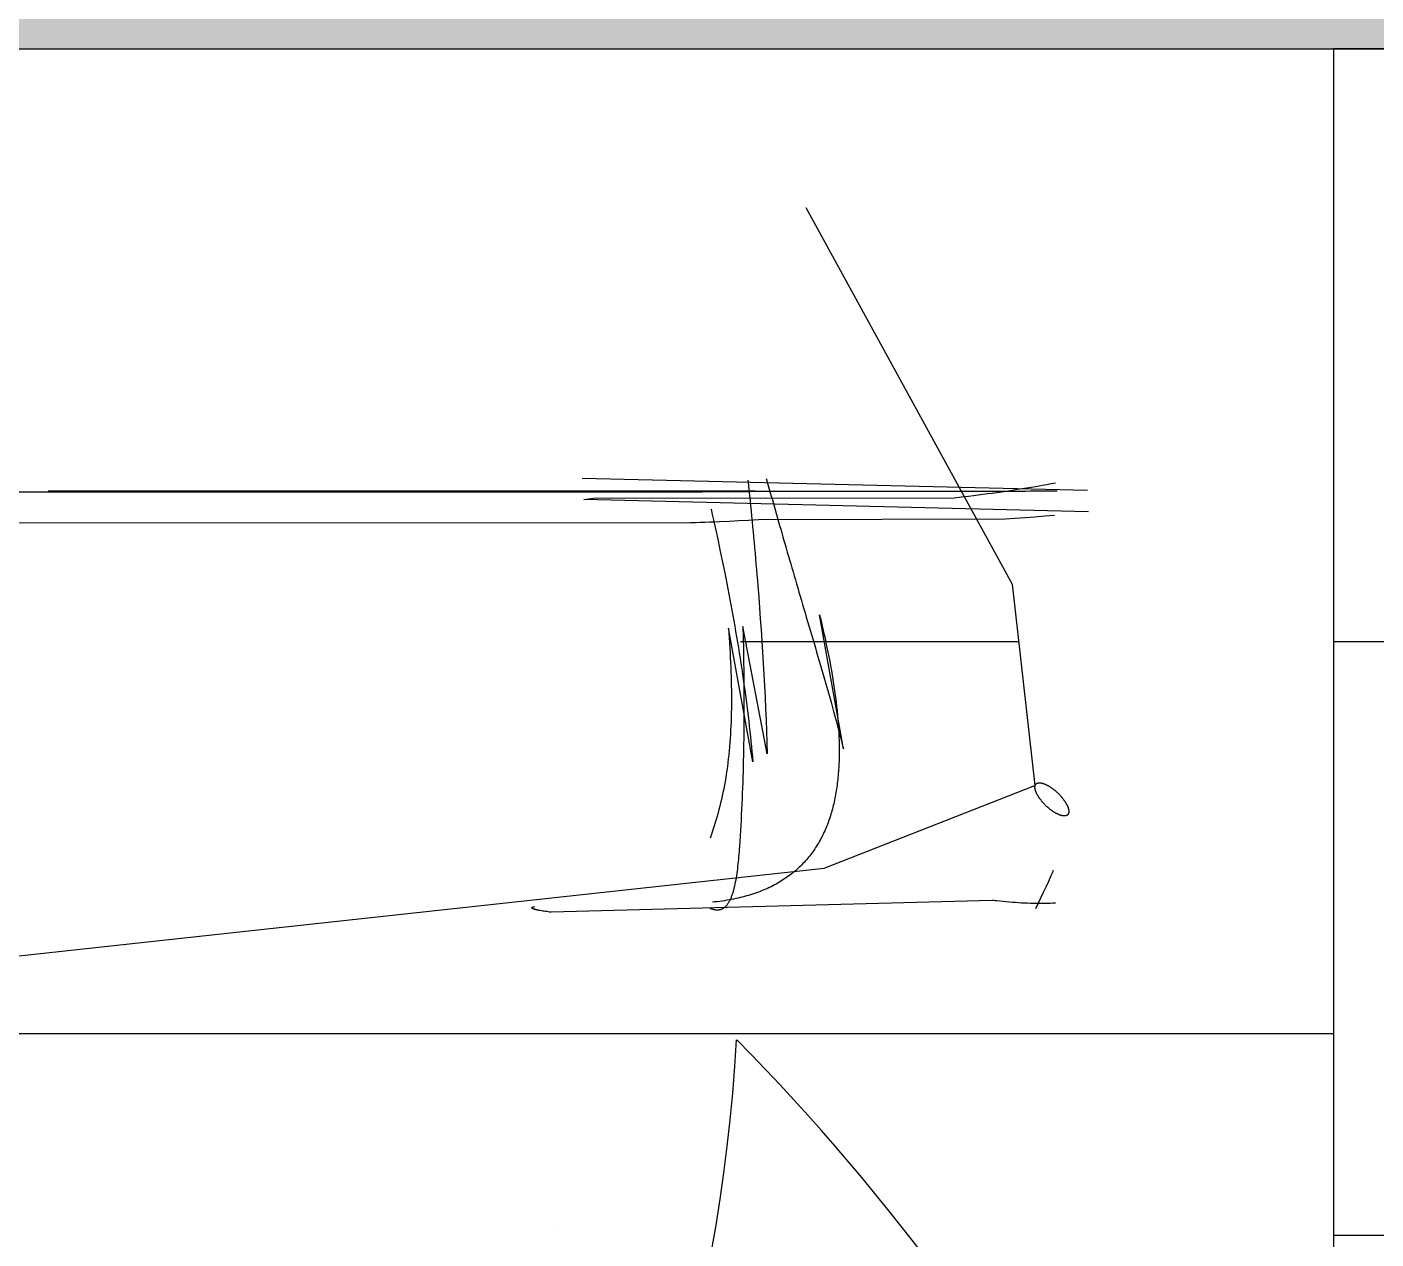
# Model space of a CAD drawing. Extents: x -74236 to 286982, y -14633 to 132816.
# Drawn here: x 119473 to 120042, y 114423 to 114934 of the extents above; entities that cross this region are included whole.
import ezdxf

# ---------------------------------------------------------------- set-up
doc = ezdxf.new("R2010")
doc.units = 0
doc.header["$LTSCALE"] = 10
doc.header["$MEASUREMENT"] = 0
doc.layers.add('1活动家具', color=4, linetype='Continuous')
doc.layers.add('8强弱电布置', color=3, linetype='Continuous')
doc.styles.add('ROMANS', font='romans.shx', dxfattribs={"width": 0.7, "bigfont": 'hzdxf.shx'})
doc.dimstyles.new('TZ1-1', dxfattribs={"dimscale": 60, "dimtxt": 1.5, "dimasz": 1.5, "dimexe": 2, "dimexo": 1, "dimgap": 1, "dimtad": 1, "dimdec": 0, "dimrnd": 0.7, "dimzin": 0, "dimdsep": 46, "dimtxsty": 'ROMANS', "dimblk": 'ARCHTICK', "dimcen": 0, "dimdle": 2, "dimclrd": 250, "dimclre": 9, "dimclrt": 1, "dimadec": 0, "dimazin": 0, "dimtfac": 1, "dimtdec": 0, "dimtix": 1, "dimtmove": 2, "dimatfit": 3, "dimldrblk": 'DOT', "dimfxl": 1, "dimtolj": 1, "dimtzin": 0, "dimarcsym": 0})

# ---------------------------------------------------------------- blocks, each defined once
blk = doc.blocks.new('fdgfsz')
blk.add_hatch(color=8).paths.add_polyline_path([(145772.23, 99117.64), (141642.23, 99117.64), (141642.23, 98609.11), (141882.23, 98643.29), (141882.23, 98877.64), (145772.23, 98877.64)])
at = {"color": 8}
blk.add_line((141882.23, 98877.64), (149342.23, 98877.64), dxfattribs=at)
at = {"layer": '1活动家具', "color": 8}
for p, q in [((142640.96, 98877.64), (144440.96, 98877.64)), ((144440.96, 98877.64), (144440.96, 96777.64)), ((144940.96, 98877.64), (144440.96, 98877.64)), ((144440.96, 98877.64), (144440.96, 98377.64)), ((144218.54, 98810.7), (144305.51, 98651.99)), ((144194.09, 98695.89), (144194.32, 98693.75)), ((144194.32, 98693.75), (144194.55, 98691.59)), ((144194.55, 98691.59), (144194.78, 98689.42)), ((144194.78, 98689.42), (144195.01, 98687.25)), ((144195.01, 98687.25), (144195.23, 98685.06)), ((144195.23, 98685.06), (144195.45, 98682.87)), ((144178.57, 98683.56), (144179.07, 98681.36)), ((144179.07, 98681.36), (144179.57, 98679.15)), ((144179.57, 98679.15), (144180.56, 98674.72)), ((144195.45, 98682.87), (144195.67, 98680.67)), ((144195.67, 98680.67), (144195.89, 98678.45)), ((144195.89, 98678.45), (144196.1, 98676.23)), ((144180.56, 98674.72), (144181.53, 98670.26)), ((144196.1, 98676.23), (144196.31, 98674.01)), ((144196.31, 98674.01), (144196.52, 98671.77)), ((144181.53, 98670.26), (144182.48, 98665.8)), ((144196.52, 98671.77), (144196.73, 98669.53)), ((144196.73, 98669.53), (144196.93, 98667.28)), ((144196.93, 98667.28), (144197.14, 98665.02)), ((144182.48, 98665.8), (144183.42, 98661.31)), ((144183.42, 98661.31), (144184.33, 98656.82)), ((144197.14, 98665.02), (144197.34, 98662.75)), ((144197.34, 98662.75), (144197.53, 98660.48)), ((144184.33, 98656.82), (144185.23, 98652.32)), ((144197.53, 98660.48), (144197.73, 98658.2)), ((144197.73, 98658.2), (144197.92, 98655.91)), ((144197.92, 98655.91), (144198.11, 98653.62)), ((144185.23, 98652.32), (144186.1, 98647.82)), ((144198.11, 98653.62), (144198.29, 98651.32)), ((144198.29, 98651.32), (144198.66, 98646.71)), ((144305.51, 98651.99), (144315.02, 98567.18)), ((144186.1, 98647.82), (144186.95, 98643.31)), ((144198.66, 98646.71), (144199.01, 98642.07)), ((144186.95, 98643.31), (144187.77, 98638.8)), ((144187.77, 98638.8), (144188.18, 98636.55)), ((144199.01, 98642.07), (144199.35, 98637.41)), ((144185.9, 98633.46), (144186.06, 98631.37)), ((144196.18, 98577.18), (144185.9, 98633.46)), ((144188.18, 98636.55), (144188.57, 98634.3)), ((144188.57, 98634.3), (144188.96, 98632.04)), ((144192, 98634.16), (144192.12, 98629.39)), ((144202.31, 98580.55), (144192, 98634.16)), ((144199.35, 98637.41), (144199.67, 98632.74)), ((144199.67, 98632.74), (144199.99, 98628.05)), ((144186.06, 98631.37), (144186.21, 98629.29)), ((144186.21, 98629.29), (144186.35, 98627.22)), ((144186.35, 98627.22), (144186.48, 98625.16)), ((144188.96, 98632.04), (144189.35, 98629.8)), ((144189.35, 98629.8), (144189.72, 98627.55)), ((144189.72, 98627.55), (144190.09, 98625.3)), ((144308.24, 98627.64), (144190.96, 98627.64)), ((144192.12, 98629.39), (144192.23, 98624.62)), ((144199.99, 98628.05), (144200.29, 98623.34)), ((144890.96, 98627.64), (144440.96, 98627.64)), ((144186.48, 98625.16), (144186.6, 98623.12)), ((144186.6, 98623.12), (144186.71, 98621.09)), ((144186.71, 98621.09), (144186.81, 98619.06)), ((144190.09, 98625.3), (144190.46, 98623.06)), ((144190.46, 98623.06), (144190.81, 98620.82)), ((144192.23, 98624.62), (144192.32, 98619.87)), ((144200.29, 98623.34), (144200.57, 98618.62)), ((144186.81, 98619.06), (144186.89, 98617.06)), ((144186.89, 98617.06), (144186.97, 98615.06)), ((144190.81, 98620.82), (144191.16, 98618.59)), ((144191.16, 98618.59), (144191.5, 98616.36)), ((144191.5, 98616.36), (144191.83, 98614.13)), ((144192.32, 98619.87), (144192.38, 98615.12)), ((144200.57, 98618.62), (144200.84, 98613.88)), ((144186.97, 98615.06), (144187.03, 98613.08)), ((144187.03, 98613.08), (144187.08, 98611.11)), ((144187.08, 98611.11), (144187.12, 98609.16)), ((144191.83, 98614.13), (144192.16, 98611.9)), ((144192.16, 98611.9), (144192.47, 98609.68)), ((144192.38, 98615.12), (144192.43, 98610.38)), ((144192.43, 98610.38), (144192.46, 98605.65)), ((144200.84, 98613.88), (144201.1, 98609.14)), ((144187.12, 98609.16), (144187.15, 98607.21)), ((144187.15, 98607.21), (144187.16, 98605.29)), ((144187.16, 98605.29), (144187.17, 98603.38)), ((144192.46, 98605.65), (144192.47, 98600.93)), ((144192.47, 98609.68), (144192.78, 98607.47)), ((144192.78, 98607.47), (144193.08, 98605.26)), ((144193.08, 98605.26), (144193.38, 98603.06)), ((144201.1, 98609.14), (144201.34, 98604.39)), ((144201.34, 98604.39), (144201.57, 98599.63)), ((144187.14, 98599.6), (144187.1, 98597.74)), ((144187.16, 98601.48), (144187.14, 98599.6)), ((144187.17, 98603.38), (144187.16, 98601.48)), ((144192.47, 98600.93), (144192.46, 98596.23)), ((144193.38, 98603.06), (144193.66, 98600.86)), ((144193.66, 98600.86), (144193.93, 98598.67)), ((144193.93, 98598.67), (144194.2, 98596.49)), ((144201.57, 98599.63), (144201.78, 98594.86)), ((144187, 98594.06), (144186.93, 98592.24)), ((144187.06, 98595.89), (144187, 98594.06)), ((144187.1, 98597.74), (144187.06, 98595.89)), ((144192.44, 98593.88), (144192.42, 98591.54)), ((144192.46, 98596.23), (144192.44, 98593.88)), ((144194.2, 98596.49), (144194.46, 98594.31)), ((144194.46, 98594.31), (144194.71, 98592.14)), ((144201.78, 98594.86), (144201.97, 98590.09)), ((144186.74, 98588.66), (144186.63, 98586.9)), ((144186.84, 98590.44), (144186.74, 98588.66)), ((144186.93, 98592.24), (144186.84, 98590.44)), ((144192.4, 98589.2), (144192.37, 98586.87)), ((144192.42, 98591.54), (144192.4, 98589.2)), ((144194.71, 98592.14), (144194.95, 98589.98)), ((144194.95, 98589.98), (144195.18, 98587.82)), ((144195.18, 98587.82), (144195.4, 98585.68)), ((144201.97, 98590.09), (144202.15, 98585.32)), ((144186.21, 98581.73), (144186.05, 98580.04)), ((144186.37, 98583.43), (144186.21, 98581.73)), ((144186.51, 98585.16), (144186.37, 98583.43)), ((144186.63, 98586.9), (144186.51, 98585.16)), ((144192.29, 98582.22), (144192.25, 98579.9)), ((144192.33, 98584.54), (144192.29, 98582.22)), ((144192.37, 98586.87), (144192.33, 98584.54)), ((144195.4, 98585.68), (144195.61, 98583.54)), ((144195.61, 98583.54), (144195.81, 98581.41)), ((144195.81, 98581.41), (144196, 98579.29)), ((144202.15, 98585.32), (144202.31, 98580.55)), ((144185.67, 98576.72), (144185.46, 98575.09)), ((144185.87, 98578.37), (144185.67, 98576.72)), ((144186.05, 98580.04), (144185.87, 98578.37)), ((144192.19, 98577.59), (144192.13, 98575.29)), ((144192.25, 98579.9), (144192.19, 98577.59)), ((144196, 98579.29), (144196.18, 98577.18)), ((144184.75, 98570.33), (144184.48, 98568.78)), ((144185, 98571.9), (144184.75, 98570.33)), ((144185.24, 98573.49), (144185, 98571.9)), ((144185.46, 98575.09), (144185.24, 98573.49)), ((144192, 98570.69), (144191.93, 98568.4)), ((144192.07, 98572.99), (144192, 98570.69)), ((144192.13, 98575.29), (144192.07, 98572.99)), ((144183.61, 98564.25), (144183.3, 98562.77)), ((144183.91, 98565.74), (144183.61, 98564.25)), ((144184.21, 98567.25), (144183.91, 98565.74)), ((144184.48, 98568.78), (144184.21, 98567.25)), ((144191.84, 98566.12), (144191.76, 98563.85)), ((144191.93, 98568.4), (144191.84, 98566.12)), ((144226.32, 98532.38), (144315.02, 98567.18)), ((144315.11, 98566.57), (144315.12, 98566.67)), ((144315.11, 98566.47), (144315.11, 98566.57)), ((144315.11, 98566.36), (144315.11, 98566.47)), ((144315.11, 98566.25), (144315.11, 98566.36)), ((144315.12, 98566.14), (144315.11, 98566.25)), ((144315.12, 98566.67), (144315.13, 98566.77)), ((144315.13, 98566.03), (144315.12, 98566.14)), ((144315.13, 98566.77), (144315.14, 98566.86)), ((144315.15, 98565.91), (144315.13, 98566.03)), ((144315.14, 98566.86), (144315.16, 98566.96)), ((144315.16, 98565.79), (144315.15, 98565.91)), ((144315.16, 98566.96), (144315.18, 98567.05)), ((144315.19, 98565.67), (144315.16, 98565.79)), ((144315.18, 98567.05), (144315.21, 98567.13)), ((144315.21, 98565.55), (144315.19, 98565.67)), ((144315.21, 98567.13), (144315.23, 98567.22)), ((144315.24, 98565.43), (144315.21, 98565.55)), ((144315.23, 98567.22), (144315.26, 98567.3)), ((144315.27, 98565.3), (144315.24, 98565.43)), ((144315.26, 98567.3), (144315.3, 98567.38)), ((144315.31, 98565.17), (144315.27, 98565.3)), ((144315.3, 98567.38), (144315.34, 98567.45)), ((144315.35, 98565.04), (144315.31, 98565.17)), ((144315.34, 98567.45), (144315.38, 98567.52)), ((144315.39, 98564.91), (144315.35, 98565.04)), ((144315.38, 98567.52), (144315.42, 98567.59)), ((144315.43, 98564.78), (144315.39, 98564.91)), ((144315.42, 98567.59), (144315.47, 98567.66)), ((144315.48, 98564.64), (144315.43, 98564.78)), ((144315.47, 98567.66), (144315.52, 98567.72)), ((144315.53, 98564.51), (144315.48, 98564.64)), ((144315.52, 98567.72), (144315.58, 98567.78)), ((144315.59, 98564.37), (144315.53, 98564.51)), ((144315.58, 98567.78), (144315.64, 98567.84)), ((144315.65, 98564.23), (144315.59, 98564.37)), ((144315.64, 98567.84), (144315.7, 98567.89)), ((144315.71, 98564.08), (144315.65, 98564.23)), ((144315.7, 98567.89), (144315.76, 98567.94)), ((144315.76, 98567.94), (144315.83, 98567.99)), ((144315.83, 98567.99), (144315.9, 98568.03)), ((144315.9, 98568.03), (144315.97, 98568.07)), ((144315.97, 98568.07), (144316.05, 98568.11)), ((144316.05, 98568.11), (144316.13, 98568.14)), ((144316.13, 98568.14), (144316.22, 98568.17)), ((144316.22, 98568.17), (144316.3, 98568.2)), ((144316.3, 98568.2), (144316.39, 98568.22)), ((144316.39, 98568.22), (144316.48, 98568.24)), ((144316.48, 98568.24), (144316.58, 98568.26)), ((144316.58, 98568.26), (144316.68, 98568.27)), ((144316.68, 98568.27), (144316.78, 98568.28)), ((144316.78, 98568.28), (144316.88, 98568.29)), ((144316.88, 98568.29), (144316.98, 98568.29)), ((144316.98, 98568.29), (144317.09, 98568.29)), ((144317.09, 98568.29), (144317.2, 98568.29)), ((144317.2, 98568.29), (144317.32, 98568.28)), ((144317.32, 98568.28), (144317.43, 98568.27)), ((144317.43, 98568.27), (144317.55, 98568.25)), ((144317.55, 98568.25), (144317.67, 98568.23)), ((144317.67, 98568.23), (144317.8, 98568.21)), ((144317.8, 98568.21), (144317.92, 98568.19)), ((144317.92, 98568.19), (144318.05, 98568.16)), ((144318.05, 98568.16), (144318.18, 98568.13)), ((144318.18, 98568.13), (144318.31, 98568.09)), ((144318.31, 98568.09), (144318.44, 98568.06)), ((144318.44, 98568.06), (144318.58, 98568.01)), ((144318.58, 98568.01), (144318.71, 98567.97)), ((144318.71, 98567.97), (144318.85, 98567.92)), ((144318.85, 98567.92), (144318.99, 98567.87)), ((144318.99, 98567.87), (144319.13, 98567.82)), ((144319.13, 98567.82), (144319.28, 98567.76)), ((144319.28, 98567.76), (144319.42, 98567.7)), ((144319.42, 98567.7), (144319.57, 98567.63)), ((144319.57, 98567.63), (144319.72, 98567.56)), ((144319.72, 98567.56), (144319.87, 98567.49)), ((144319.87, 98567.49), (144320.02, 98567.42)), ((144320.02, 98567.42), (144320.17, 98567.34)), ((144320.17, 98567.34), (144320.32, 98567.26)), ((144320.32, 98567.26), (144320.47, 98567.18)), ((144320.47, 98567.18), (144320.63, 98567.1)), ((144320.63, 98567.1), (144320.78, 98567.01)), ((144320.78, 98567.01), (144320.94, 98566.92)), ((144320.94, 98566.92), (144321.09, 98566.82)), ((144321.09, 98566.82), (144321.25, 98566.73)), ((144321.25, 98566.73), (144321.41, 98566.63)), ((144321.41, 98566.63), (144321.56, 98566.53)), ((144321.56, 98566.53), (144321.72, 98566.42)), ((144321.72, 98566.42), (144321.88, 98566.32)), ((144321.88, 98566.32), (144322.04, 98566.21)), ((144322.04, 98566.21), (144322.2, 98566.09)), ((144322.2, 98566.09), (144322.36, 98565.98)), ((144322.36, 98565.98), (144322.52, 98565.86)), ((144322.52, 98565.86), (144322.67, 98565.74)), ((144322.67, 98565.74), (144322.83, 98565.62)), ((144322.83, 98565.62), (144322.99, 98565.5)), ((144322.99, 98565.5), (144323.15, 98565.38)), ((144323.15, 98565.38), (144323.3, 98565.25)), ((144323.3, 98565.25), (144323.46, 98565.12)), ((144323.46, 98565.12), (144323.62, 98564.99)), ((144323.62, 98564.99), (144323.77, 98564.86)), ((144323.77, 98564.86), (144323.93, 98564.72)), ((144323.93, 98564.72), (144324.08, 98564.58)), ((144324.08, 98564.58), (144324.23, 98564.45)), ((144324.23, 98564.45), (144324.39, 98564.31)), ((144324.39, 98564.31), (144324.54, 98564.17)), ((144182.63, 98559.87), (144182.28, 98558.44)), ((144182.97, 98561.31), (144182.63, 98559.87)), ((144183.3, 98562.77), (144182.97, 98561.31)), ((144191.56, 98559.32), (144191.46, 98557.06)), ((144191.66, 98561.58), (144191.56, 98559.32)), ((144191.76, 98563.85), (144191.66, 98561.58)), ((144315.78, 98563.94), (144315.71, 98564.08)), ((144315.84, 98563.8), (144315.78, 98563.94)), ((144315.92, 98563.65), (144315.84, 98563.8)), ((144315.99, 98563.5), (144315.92, 98563.65)), ((144316.07, 98563.36), (144315.99, 98563.5)), ((144316.15, 98563.21), (144316.07, 98563.36)), ((144316.23, 98563.06), (144316.15, 98563.21)), ((144316.32, 98562.91), (144316.23, 98563.06)), ((144316.41, 98562.76), (144316.32, 98562.91)), ((144316.5, 98562.6), (144316.41, 98562.76)), ((144316.6, 98562.45), (144316.5, 98562.6)), ((144316.7, 98562.3), (144316.6, 98562.45)), ((144316.8, 98562.14), (144316.7, 98562.3)), ((144316.9, 98561.99), (144316.8, 98562.14)), ((144317.01, 98561.83), (144316.9, 98561.99)), ((144317.12, 98561.68), (144317.01, 98561.83)), ((144317.23, 98561.52), (144317.12, 98561.68)), ((144317.34, 98561.37), (144317.23, 98561.52)), ((144317.46, 98561.21), (144317.34, 98561.37)), ((144317.58, 98561.06), (144317.46, 98561.21)), ((144317.7, 98560.9), (144317.58, 98561.06)), ((144317.82, 98560.75), (144317.7, 98560.9)), ((144317.95, 98560.59), (144317.82, 98560.75)), ((144318.08, 98560.44), (144317.95, 98560.59)), ((144318.21, 98560.29), (144318.08, 98560.44)), ((144318.34, 98560.13), (144318.21, 98560.29)), ((144318.47, 98559.98), (144318.34, 98560.13)), ((144318.61, 98559.83), (144318.47, 98559.98)), ((144318.74, 98559.68), (144318.61, 98559.83)), ((144318.88, 98559.53), (144318.74, 98559.68)), ((144319.02, 98559.38), (144318.88, 98559.53)), ((144319.17, 98559.23), (144319.02, 98559.38)), ((144319.31, 98559.08), (144319.17, 98559.23)), ((144319.45, 98558.93), (144319.31, 98559.08)), ((144319.6, 98558.79), (144319.45, 98558.93)), ((144319.75, 98558.64), (144319.6, 98558.79)), ((144319.9, 98558.5), (144319.75, 98558.64)), ((144324.54, 98564.17), (144324.69, 98564.02)), ((144324.69, 98564.02), (144324.84, 98563.88)), ((144324.84, 98563.88), (144324.98, 98563.74)), ((144324.98, 98563.74), (144325.13, 98563.59)), ((144325.13, 98563.59), (144325.27, 98563.44)), ((144325.27, 98563.44), (144325.42, 98563.29)), ((144325.42, 98563.29), (144325.56, 98563.15)), ((144325.56, 98563.15), (144325.7, 98562.99)), ((144325.7, 98562.99), (144325.84, 98562.84)), ((144325.84, 98562.84), (144325.97, 98562.69)), ((144325.97, 98562.69), (144326.11, 98562.54)), ((144326.11, 98562.54), (144326.24, 98562.39)), ((144326.24, 98562.39), (144326.37, 98562.23)), ((144326.37, 98562.23), (144326.5, 98562.08)), ((144326.5, 98562.08), (144326.63, 98561.92)), ((144326.63, 98561.92), (144326.75, 98561.77)), ((144326.75, 98561.77), (144326.87, 98561.61)), ((144326.87, 98561.61), (144326.99, 98561.46)), ((144326.99, 98561.46), (144327.11, 98561.3)), ((144327.11, 98561.3), (144327.22, 98561.15)), ((144327.22, 98561.15), (144327.34, 98560.99)), ((144327.34, 98560.99), (144327.45, 98560.84)), ((144327.45, 98560.84), (144327.56, 98560.68)), ((144327.56, 98560.68), (144327.66, 98560.53)), ((144327.66, 98560.53), (144327.76, 98560.38)), ((144327.76, 98560.38), (144327.86, 98560.22)), ((144327.86, 98560.22), (144327.96, 98560.07)), ((144327.96, 98560.07), (144328.05, 98559.92)), ((144328.05, 98559.92), (144328.15, 98559.76)), ((144328.15, 98559.76), (144328.23, 98559.61)), ((144328.23, 98559.61), (144328.32, 98559.46)), ((144328.32, 98559.46), (144328.4, 98559.31)), ((144328.4, 98559.31), (144328.48, 98559.16)), ((144328.48, 98559.16), (144328.56, 98559.02)), ((144328.56, 98559.02), (144328.63, 98558.87)), ((144328.63, 98558.87), (144328.7, 98558.73)), ((144328.7, 98558.73), (144328.77, 98558.58)), ((144328.77, 98558.58), (144328.83, 98558.44)), ((144180.77, 98552.88), (144180.37, 98551.53)), ((144181.16, 98554.25), (144180.77, 98552.88)), ((144181.54, 98555.63), (144181.16, 98554.25)), ((144181.92, 98557.03), (144181.54, 98555.63)), ((144182.28, 98558.44), (144181.92, 98557.03)), ((144191.35, 98554.82), (144191.23, 98552.58)), ((144191.46, 98557.06), (144191.35, 98554.82)), ((144320.05, 98558.36), (144319.9, 98558.5)), ((144320.2, 98558.22), (144320.05, 98558.36)), ((144320.35, 98558.08), (144320.2, 98558.22)), ((144320.51, 98557.94), (144320.35, 98558.08)), ((144320.66, 98557.81), (144320.51, 98557.94)), ((144320.81, 98557.67), (144320.66, 98557.81)), ((144320.97, 98557.54), (144320.81, 98557.67)), ((144321.13, 98557.41), (144320.97, 98557.54)), ((144321.28, 98557.28), (144321.13, 98557.41)), ((144321.44, 98557.16), (144321.28, 98557.28)), ((144321.6, 98557.03), (144321.44, 98557.16)), ((144321.76, 98556.91), (144321.6, 98557.03)), ((144321.92, 98556.79), (144321.76, 98556.91)), ((144322.07, 98556.67), (144321.92, 98556.79)), ((144322.23, 98556.56), (144322.07, 98556.67)), ((144322.39, 98556.45), (144322.23, 98556.56)), ((144322.55, 98556.33), (144322.39, 98556.45)), ((144322.71, 98556.23), (144322.55, 98556.33)), ((144322.87, 98556.12), (144322.71, 98556.23)), ((144323.02, 98556.02), (144322.87, 98556.12)), ((144323.18, 98555.92), (144323.02, 98556.02)), ((144323.34, 98555.82), (144323.18, 98555.92)), ((144323.5, 98555.72), (144323.34, 98555.82)), ((144323.65, 98555.63), (144323.5, 98555.72)), ((144323.81, 98555.54), (144323.65, 98555.63)), ((144323.96, 98555.46), (144323.81, 98555.54)), ((144324.11, 98555.37), (144323.96, 98555.46)), ((144324.27, 98555.29), (144324.11, 98555.37)), ((144324.42, 98555.21), (144324.27, 98555.29)), ((144324.57, 98555.14), (144324.42, 98555.21)), ((144324.72, 98555.07), (144324.57, 98555.14)), ((144324.87, 98555), (144324.72, 98555.07)), ((144325.01, 98554.93), (144324.87, 98555)), ((144325.16, 98554.87), (144325.01, 98554.93)), ((144325.3, 98554.81), (144325.16, 98554.87)), ((144325.45, 98554.75), (144325.3, 98554.81)), ((144325.59, 98554.7), (144325.45, 98554.75)), ((144325.73, 98554.65), (144325.59, 98554.7)), ((144325.87, 98554.6), (144325.73, 98554.65)), ((144326, 98554.56), (144325.87, 98554.6)), ((144326.14, 98554.52), (144326, 98554.56)), ((144326.27, 98554.48), (144326.14, 98554.52)), ((144326.4, 98554.45), (144326.27, 98554.48)), ((144326.53, 98554.42), (144326.4, 98554.45)), ((144326.65, 98554.39), (144326.53, 98554.42)), ((144326.78, 98554.37), (144326.65, 98554.39)), ((144326.9, 98554.35), (144326.78, 98554.37)), ((144327.02, 98554.33), (144326.9, 98554.35)), ((144327.13, 98554.32), (144327.02, 98554.33)), ((144327.25, 98554.31), (144327.13, 98554.32)), ((144327.36, 98554.31), (144327.25, 98554.31)), ((144327.47, 98554.3), (144327.36, 98554.31)), ((144327.58, 98554.31), (144327.47, 98554.3)), ((144327.68, 98554.31), (144327.58, 98554.31)), ((144327.78, 98554.32), (144327.68, 98554.31)), ((144327.88, 98554.33), (144327.78, 98554.32)), ((144327.98, 98554.34), (144327.88, 98554.33)), ((144328.07, 98554.36), (144327.98, 98554.34)), ((144328.16, 98554.38), (144328.07, 98554.36)), ((144328.25, 98554.41), (144328.16, 98554.38)), ((144328.34, 98554.44), (144328.25, 98554.41)), ((144328.42, 98554.47), (144328.34, 98554.44)), ((144328.5, 98554.5), (144328.42, 98554.47)), ((144328.57, 98554.54), (144328.5, 98554.5)), ((144328.65, 98554.58), (144328.57, 98554.54)), ((144328.72, 98554.63), (144328.65, 98554.58)), ((144328.78, 98554.68), (144328.72, 98554.63)), ((144328.84, 98554.73), (144328.78, 98554.68)), ((144328.83, 98558.44), (144328.89, 98558.3)), ((144328.9, 98554.78), (144328.84, 98554.73)), ((144328.89, 98558.3), (144328.95, 98558.16)), ((144328.96, 98554.84), (144328.9, 98554.78)), ((144328.95, 98558.16), (144329, 98558.02)), ((144329.01, 98554.9), (144328.96, 98554.84)), ((144329, 98558.02), (144329.05, 98557.89)), ((144329.06, 98554.97), (144329.01, 98554.9)), ((144329.05, 98557.89), (144329.1, 98557.75)), ((144329.11, 98555.04), (144329.06, 98554.97)), ((144329.1, 98557.75), (144329.14, 98557.62)), ((144329.15, 98555.11), (144329.11, 98555.04)), ((144329.14, 98557.62), (144329.18, 98557.49)), ((144329.19, 98555.18), (144329.15, 98555.11)), ((144329.18, 98557.49), (144329.22, 98557.36)), ((144329.23, 98555.26), (144329.19, 98555.18)), ((144329.22, 98557.36), (144329.26, 98557.23)), ((144329.26, 98555.34), (144329.23, 98555.26)), ((144329.26, 98557.23), (144329.29, 98557.1)), ((144329.29, 98555.42), (144329.26, 98555.34)), ((144329.29, 98557.1), (144329.31, 98556.98)), ((144329.32, 98555.51), (144329.29, 98555.42)), ((144329.31, 98556.98), (144329.34, 98556.86)), ((144329.34, 98555.59), (144329.32, 98555.51)), ((144329.34, 98556.86), (144329.35, 98556.74)), ((144329.36, 98555.69), (144329.34, 98555.59)), ((144329.35, 98556.74), (144329.37, 98556.62)), ((144329.37, 98555.78), (144329.36, 98555.69)), ((144329.37, 98556.62), (144329.38, 98556.51)), ((144329.39, 98555.88), (144329.37, 98555.78)), ((144329.38, 98556.51), (144329.39, 98556.4)), ((144329.39, 98556.4), (144329.4, 98556.29)), ((144329.4, 98556.08), (144329.39, 98555.98)), ((144329.39, 98555.98), (144329.39, 98555.88)), ((144329.4, 98556.29), (144329.4, 98556.18)), ((144329.4, 98556.18), (144329.4, 98556.08)), ((144179.1, 98547.55), (144178.67, 98546.24)), ((144179.53, 98548.86), (144179.1, 98547.55)), ((144179.95, 98550.19), (144179.53, 98548.86)), ((144180.37, 98551.53), (144179.95, 98550.19)), ((144190.97, 98548.13), (144190.84, 98545.91)), ((144191.1, 98550.35), (144190.97, 98548.13)), ((144191.23, 98552.58), (144191.1, 98550.35)), ((144178.67, 98546.24), (144178.22, 98544.95)), ((144190.54, 98541.51), (144190.46, 98540.43)), ((144190.69, 98543.71), (144190.54, 98541.51)), ((144190.84, 98545.91), (144190.69, 98543.71)), ((144190.11, 98536.15), (144190.01, 98535.1)), ((144190.2, 98537.2), (144190.11, 98536.15)), ((144190.3, 98538.27), (144190.2, 98537.2)), ((144190.38, 98539.34), (144190.3, 98538.27)), ((144190.46, 98540.43), (144190.38, 98539.34)), ((143663.08, 98471.04), (144226.32, 98532.38)), ((144189.55, 98531.06), (144189.42, 98530.09)), ((144189.68, 98532.05), (144189.55, 98531.06)), ((144189.79, 98533.05), (144189.68, 98532.05)), ((144189.9, 98534.07), (144189.79, 98533.05)), ((144190.01, 98535.1), (144189.9, 98534.07)), ((144322.34, 98530.19), (144321.82, 98529.01)), ((144322.86, 98531.38), (144322.34, 98530.19)), ((144188.46, 98524.69), (144188.36, 98524.28)), ((144188.64, 98525.54), (144188.46, 98524.69)), ((144188.81, 98526.41), (144188.64, 98525.54)), ((144188.98, 98527.3), (144188.81, 98526.41)), ((144189.13, 98528.21), (144188.98, 98527.3)), ((144189.28, 98529.14), (144189.13, 98528.21)), ((144189.42, 98530.09), (144189.28, 98529.14)), ((144320.76, 98526.67), (144319.69, 98524.34)), ((144321.82, 98529.01), (144320.76, 98526.67)), ((144186.59, 98518.96), (144186.44, 98518.67)), ((144186.73, 98519.26), (144186.59, 98518.96)), ((144186.86, 98519.57), (144186.73, 98519.26)), ((144187, 98519.88), (144186.86, 98519.57)), ((144187.13, 98520.21), (144187, 98519.88)), ((144187.26, 98520.54), (144187.13, 98520.21)), ((144187.38, 98520.88), (144187.26, 98520.54)), ((144187.5, 98521.23), (144187.38, 98520.88)), ((144187.62, 98521.59), (144187.5, 98521.23)), ((144187.73, 98521.95), (144187.62, 98521.59)), ((144187.84, 98522.32), (144187.73, 98521.95)), ((144187.95, 98522.7), (144187.84, 98522.32)), ((144188.06, 98523.09), (144187.95, 98522.7)), ((144188.16, 98523.48), (144188.06, 98523.09)), ((144188.26, 98523.88), (144188.16, 98523.48)), ((144188.36, 98524.28), (144188.26, 98523.88)), ((144317.52, 98519.72), (144315.33, 98515.12)), ((144318.61, 98522.02), (144317.52, 98519.72)), ((144319.69, 98524.34), (144318.61, 98522.02)), ((144178.55, 98515.19), (144178.25, 98515.32)), ((144178.86, 98515.07), (144178.55, 98515.19)), ((144179.15, 98514.97), (144178.86, 98515.07)), ((144179.45, 98514.88), (144179.15, 98514.97)), ((144179.73, 98514.8), (144179.45, 98514.88)), ((144180.01, 98514.74), (144179.73, 98514.8)), ((144180.29, 98514.69), (144180.01, 98514.74)), ((144180.56, 98514.65), (144180.29, 98514.69)), ((144180.82, 98514.63), (144180.56, 98514.65)), ((144181.09, 98514.62), (144180.82, 98514.63)), ((144181.34, 98514.62), (144181.09, 98514.62)), ((144181.59, 98514.63), (144181.34, 98514.62)), ((144181.84, 98514.66), (144181.59, 98514.63)), ((144182.08, 98514.7), (144181.84, 98514.66)), ((144182.32, 98514.75), (144182.08, 98514.7)), ((144182.55, 98514.81), (144182.32, 98514.75)), ((144182.78, 98514.89), (144182.55, 98514.81)), ((144183, 98514.98), (144182.78, 98514.89)), ((144183.22, 98515.08), (144183, 98514.98)), ((144183.43, 98515.19), (144183.22, 98515.08)), ((144183.64, 98515.31), (144183.43, 98515.19)), ((144183.85, 98515.44), (144183.64, 98515.31)), ((144184.05, 98515.58), (144183.85, 98515.44)), ((144184.24, 98515.74), (144184.05, 98515.58)), ((144184.44, 98515.9), (144184.24, 98515.74)), ((144184.63, 98516.08), (144184.44, 98515.9)), ((144184.81, 98516.26), (144184.63, 98516.08)), ((144184.99, 98516.46), (144184.81, 98516.26)), ((144185.17, 98516.67), (144184.99, 98516.46)), ((144185.34, 98516.88), (144185.17, 98516.67)), ((144185.51, 98517.11), (144185.34, 98516.88)), ((144185.67, 98517.35), (144185.51, 98517.11)), ((144185.84, 98517.59), (144185.67, 98517.35)), ((144185.99, 98517.85), (144185.84, 98517.59)), ((144186.15, 98518.11), (144185.99, 98517.85)), ((144186.3, 98518.39), (144186.15, 98518.11)), ((144186.44, 98518.67), (144186.3, 98518.39)), ((144440.62, 98462.46), (142640.96, 98462.46)), ((144114.01, 98378.99), (144114.01, 98378.99)), ((144440.96, 98377.64), (144940.96, 98377.64))]:
    blk.add_line(p, q, dxfattribs=at)
at = {"layer": '1活动家具', "color": 8, "extrusion": (0, 0, -1)}
for p, q in [((144337.25, 98691.49), (144124.22, 98696.61)), ((144201.89, 98696.5), (144202.3, 98695.03)), ((144202.3, 98695.03), (144202.72, 98693.55)), ((143706.67, 98690.88), (144170.77, 98690.91)), ((143899.21, 98691.16), (144301.22, 98691.17)), ((144197.2, 98691.14), (143899.21, 98691.16)), ((144170.77, 98690.91), (144174.85, 98690.94)), ((144174.85, 98690.94), (144183.01, 98691.01)), ((144183.01, 98691.01), (144187.08, 98691.05)), ((144187.08, 98691.05), (144191.15, 98691.08)), ((144191.15, 98691.08), (144195.19, 98691.12)), ((144195.19, 98691.12), (144197.2, 98691.14)), ((144202.72, 98693.55), (144203.14, 98692.06)), ((144203.14, 98692.06), (144203.56, 98690.56)), ((144203.56, 98690.56), (144203.99, 98689.06)), ((144287.15, 98689.14), (144289.15, 98689.39)), ((144289.15, 98689.39), (144291.15, 98689.64)), ((144291.15, 98689.64), (144293.14, 98689.89)), ((144293.14, 98689.89), (144295.12, 98690.16)), ((144295.12, 98690.16), (144297.1, 98690.42)), ((144297.1, 98690.42), (144299.06, 98690.7)), ((144299.06, 98690.7), (144301.02, 98690.97)), ((144301.02, 98690.97), (144302.97, 98691.26)), ((144301.22, 98691.17), (144303.21, 98691.19)), ((144302.97, 98691.26), (144304.91, 98691.54)), ((144303.21, 98691.19), (144305.2, 98691.21)), ((144304.91, 98691.54), (144306.85, 98691.84)), ((144305.2, 98691.21), (144307.18, 98691.23)), ((144306.85, 98691.84), (144308.77, 98692.13)), ((144307.18, 98691.23), (144309.15, 98691.25)), ((144308.77, 98692.13), (144310.68, 98692.44)), ((144309.15, 98691.25), (144311.11, 98691.26)), ((144310.68, 98692.44), (144312.59, 98692.75)), ((144311.11, 98691.26), (144313.06, 98691.28)), ((144312.59, 98692.75), (144314.48, 98693.06)), ((144313.06, 98691.28), (144315, 98691.3)), ((144314.48, 98693.06), (144316.36, 98693.38)), ((144315, 98691.3), (144316.93, 98691.32)), ((144316.36, 98693.38), (144318.23, 98693.71)), ((144316.93, 98691.32), (144318.85, 98691.34)), ((144318.23, 98693.71), (144320.09, 98694.04)), ((144318.85, 98691.34), (144320.75, 98691.35)), ((144320.09, 98694.04), (144321.94, 98694.38)), ((144320.75, 98691.35), (144322.65, 98691.37)), ((144321.94, 98694.38), (144323.78, 98694.72)), ((144322.65, 98691.37), (144324.53, 98691.39)), ((144125.01, 98687.76), (144127.05, 98687.98)), ((144337.75, 98682.45), (144125.01, 98687.76)), ((144127.05, 98687.98), (144129.08, 98688.2)), ((144129.08, 98688.2), (144281.11, 98688.43)), ((144203.99, 98689.06), (144204.42, 98687.55)), ((144204.42, 98687.55), (144204.85, 98686.03)), ((144204.85, 98686.03), (144205.28, 98684.5)), ((144205.28, 98684.5), (144205.72, 98682.97)), ((144281.11, 98688.43), (144283.13, 98688.66)), ((144283.13, 98688.66), (144285.14, 98688.9)), ((144285.14, 98688.9), (144287.15, 98689.14)), ((143707.92, 98677.88), (144169.96, 98677.95)), ((144169.96, 98677.95), (144171.97, 98678.02)), ((144171.97, 98678.02), (144173.99, 98678.1)), ((144173.99, 98678.1), (144176.01, 98678.17)), ((144176.01, 98678.17), (144178.04, 98678.26)), ((144178.04, 98678.26), (144180.08, 98678.34)), ((144180.08, 98678.34), (144182.12, 98678.43)), ((144182.12, 98678.43), (144186.21, 98678.62)), ((144186.21, 98678.62), (144190.31, 98678.83)), ((144190.31, 98678.83), (144194.43, 98679.05)), ((144194.43, 98679.05), (144198.55, 98679.29)), ((144198.55, 98679.29), (144302.69, 98679.55)), ((144205.72, 98682.97), (144206.16, 98681.42)), ((144206.16, 98681.42), (144206.6, 98679.87)), ((144206.6, 98679.87), (144207.05, 98678.31)), ((144207.05, 98678.31), (144207.5, 98676.74)), ((144302.69, 98679.55), (144306.82, 98679.82)), ((144306.82, 98679.82), (144310.96, 98680.12)), ((144310.96, 98680.12), (144315.1, 98680.42)), ((144315.1, 98680.42), (144319.24, 98680.75)), ((144319.24, 98680.75), (144323.37, 98681.1)), ((144207.5, 98676.74), (144207.95, 98675.17)), ((144207.95, 98675.17), (144208.41, 98673.58)), ((144208.41, 98673.58), (144208.87, 98671.98)), ((144208.87, 98671.98), (144209.33, 98670.38)), ((144209.33, 98670.38), (144209.79, 98668.77)), ((144209.79, 98668.77), (144210.26, 98667.14)), ((144210.26, 98667.14), (144210.73, 98665.51)), ((144210.73, 98665.51), (144211.21, 98663.87)), ((144211.21, 98663.87), (144211.69, 98662.22)), ((144211.69, 98662.22), (144212.17, 98660.56)), ((144212.17, 98660.56), (144212.65, 98658.89)), ((144212.65, 98658.89), (144213.14, 98657.21)), ((144213.14, 98657.21), (144213.63, 98655.52)), ((144213.63, 98655.52), (144214.13, 98653.83)), ((144214.13, 98653.83), (144214.63, 98652.12)), ((144214.63, 98652.12), (144215.13, 98650.4)), ((144215.13, 98650.4), (144215.64, 98648.67)), ((144215.64, 98648.67), (144216.15, 98646.93)), ((144216.15, 98646.93), (144216.66, 98645.18)), ((144216.66, 98645.18), (144217.18, 98643.42)), ((144217.18, 98643.42), (144217.7, 98641.65)), ((144217.7, 98641.65), (144218.22, 98639.87)), ((144218.22, 98639.87), (144218.75, 98638.08)), ((144224.37, 98639.07), (144224.84, 98637.11)), ((144234.35, 98582.66), (144224.37, 98639.07)), ((144218.75, 98638.08), (144219.28, 98636.27)), ((144219.28, 98636.27), (144219.82, 98634.46)), ((144219.82, 98634.46), (144220.36, 98632.64)), ((144220.36, 98632.64), (144220.9, 98630.8)), ((144224.84, 98637.11), (144225.3, 98635.14)), ((144225.3, 98635.14), (144225.75, 98633.18)), ((144225.75, 98633.18), (144226.19, 98631.22)), ((144220.9, 98630.8), (144221.45, 98628.96)), ((144221.45, 98628.96), (144222, 98627.1)), ((144222, 98627.1), (144222.55, 98625.24)), ((144226.19, 98631.22), (144226.63, 98629.26)), ((144226.63, 98629.26), (144227.04, 98627.31)), ((144227.04, 98627.31), (144227.45, 98625.36)), ((144222.55, 98625.24), (144223.1, 98623.36)), ((144223.1, 98623.36), (144223.66, 98621.48)), ((144223.66, 98621.48), (144224.21, 98619.59)), ((144227.45, 98625.36), (144227.85, 98623.41)), ((144227.85, 98623.41), (144228.23, 98621.47)), ((144228.23, 98621.47), (144228.6, 98619.53)), ((144224.21, 98619.59), (144224.77, 98617.69)), ((144224.77, 98617.69), (144225.33, 98615.78)), ((144225.33, 98615.78), (144225.88, 98613.87)), ((144228.6, 98619.53), (144228.96, 98617.6)), ((144228.96, 98617.6), (144229.3, 98615.67)), ((144229.3, 98615.67), (144229.63, 98613.75)), ((144225.88, 98613.87), (144226.99, 98610.02)), ((144226.99, 98610.02), (144228.09, 98606.15)), ((144229.63, 98613.75), (144229.95, 98611.83)), ((144229.95, 98611.83), (144230.25, 98609.92)), ((144230.25, 98609.92), (144230.53, 98608.02)), ((144228.09, 98606.15), (144229.18, 98602.27)), ((144230.53, 98608.02), (144230.8, 98606.13)), ((144230.8, 98606.13), (144231.05, 98604.24)), ((144231.05, 98604.24), (144231.28, 98602.36)), ((144229.18, 98602.27), (144230.26, 98598.36)), ((144230.26, 98598.36), (144231.32, 98594.45)), ((144231.28, 98602.36), (144231.5, 98600.5)), ((144231.5, 98600.5), (144231.7, 98598.64)), ((144231.7, 98598.64), (144231.88, 98596.79)), ((144231.32, 98594.45), (144232.36, 98590.52)), ((144231.88, 98596.79), (144232.04, 98594.95)), ((144232.04, 98594.95), (144232.19, 98593.12)), ((144232.19, 98593.12), (144232.31, 98591.31)), ((144232.31, 98591.31), (144232.41, 98589.5)), ((144232.36, 98590.52), (144233.37, 98586.59)), ((144232.41, 98589.5), (144232.49, 98587.71)), ((144232.49, 98587.71), (144232.55, 98585.93)), ((144232.55, 98585.93), (144232.59, 98584.16)), ((144232.59, 98584.16), (144232.61, 98582.4)), ((144232.61, 98582.4), (144232.61, 98580.66)), ((144233.37, 98586.59), (144233.86, 98584.63)), ((144233.86, 98584.63), (144234.35, 98582.66)), ((144232.49, 98576.37), (144232.45, 98575.53)), ((144232.53, 98577.22), (144232.49, 98576.37)), ((144232.56, 98578.08), (144232.53, 98577.22)), ((144232.58, 98578.94), (144232.56, 98578.08)), ((144232.61, 98580.66), (144232.58, 98578.94)), ((144232.08, 98570.53), (144231.99, 98569.71)), ((144232.16, 98571.35), (144232.08, 98570.53)), ((144232.23, 98572.18), (144232.16, 98571.35)), ((144232.29, 98573.01), (144232.23, 98572.18)), ((144232.35, 98573.84), (144232.29, 98573.01)), ((144232.4, 98574.68), (144232.35, 98573.84)), ((144232.45, 98575.53), (144232.4, 98574.68)), ((144231.35, 98564.89), (144231.22, 98564.1)), ((144231.47, 98565.68), (144231.35, 98564.89)), ((144231.59, 98566.48), (144231.47, 98565.68)), ((144231.7, 98567.28), (144231.59, 98566.48)), ((144231.8, 98568.08), (144231.7, 98567.28)), ((144231.9, 98568.89), (144231.8, 98568.08)), ((144231.99, 98569.71), (144231.9, 98568.89)), ((144230.1, 98558.72), (144229.92, 98557.97)), ((144230.28, 98559.47), (144230.1, 98558.72)), ((144230.46, 98560.23), (144230.28, 98559.47)), ((144230.62, 98560.99), (144230.46, 98560.23)), ((144230.78, 98561.76), (144230.62, 98560.99)), ((144230.93, 98562.54), (144230.78, 98561.76)), ((144231.08, 98563.32), (144230.93, 98562.54)), ((144231.22, 98564.1), (144231.08, 98563.32)), ((144228.39, 98552.86), (144228.14, 98552.16)), ((144228.63, 98553.58), (144228.39, 98552.86)), ((144228.87, 98554.3), (144228.63, 98553.58)), ((144229.09, 98555.02), (144228.87, 98554.3)), ((144229.31, 98555.75), (144229.09, 98555.02)), ((144229.52, 98556.48), (144229.31, 98555.75)), ((144229.72, 98557.22), (144229.52, 98556.48)), ((144229.92, 98557.97), (144229.72, 98557.22)), ((144226.19, 98547.36), (144225.87, 98546.7)), ((144226.49, 98548.03), (144226.19, 98547.36)), ((144226.79, 98548.7), (144226.49, 98548.03)), ((144227.07, 98549.38), (144226.79, 98548.7)), ((144227.35, 98550.07), (144227.07, 98549.38)), ((144227.62, 98550.76), (144227.35, 98550.07)), ((144227.89, 98551.45), (144227.62, 98550.76)), ((144228.14, 98552.16), (144227.89, 98551.45)), ((144223.07, 98541.61), (144222.68, 98541.01)), ((144223.45, 98542.23), (144223.07, 98541.61)), ((144223.82, 98542.85), (144223.45, 98542.23)), ((144224.19, 98543.47), (144223.82, 98542.85)), ((144224.54, 98544.11), (144224.19, 98543.47)), ((144224.89, 98544.75), (144224.54, 98544.11)), ((144225.22, 98545.39), (144224.89, 98544.75)), ((144225.55, 98546.04), (144225.22, 98545.39)), ((144225.87, 98546.7), (144225.55, 98546.04)), ((144218.78, 98535.83), (144218.31, 98535.29)), ((144219.25, 98536.38), (144218.78, 98535.83)), ((144219.71, 98536.94), (144219.25, 98536.38)), ((144220.17, 98537.5), (144219.71, 98536.94)), ((144220.61, 98538.07), (144220.17, 98537.5)), ((144221.04, 98538.64), (144220.61, 98538.07)), ((144221.47, 98539.22), (144221.04, 98538.64)), ((144221.88, 98539.81), (144221.47, 98539.22)), ((144222.29, 98540.41), (144221.88, 98539.81)), ((144222.68, 98541.01), (144222.29, 98540.41)), ((144212.99, 98530.27), (144212.41, 98529.81)), ((144213.57, 98530.74), (144212.99, 98530.27)), ((144214.13, 98531.22), (144213.57, 98530.74)), ((144214.69, 98531.7), (144214.13, 98531.22)), ((144215.23, 98532.19), (144214.69, 98531.7)), ((144215.77, 98532.69), (144215.23, 98532.19)), ((144216.29, 98533.2), (144215.77, 98532.69)), ((144216.81, 98533.71), (144216.29, 98533.2)), ((144217.32, 98534.23), (144216.81, 98533.71)), ((144217.82, 98534.76), (144217.32, 98534.23)), ((144218.31, 98535.29), (144217.82, 98534.76)), ((144203.87, 98524.51), (144203.14, 98524.16)), ((144204.59, 98524.87), (144203.87, 98524.51)), ((144205.3, 98525.24), (144204.59, 98524.87)), ((144206, 98525.61), (144205.3, 98525.24)), ((144206.68, 98526), (144206, 98525.61)), ((144207.36, 98526.39), (144206.68, 98526)), ((144208.03, 98526.79), (144207.36, 98526.39)), ((144208.68, 98527.2), (144208.03, 98526.79)), ((144209.33, 98527.61), (144208.68, 98527.2)), ((144209.96, 98528.04), (144209.33, 98527.61)), ((144210.59, 98528.47), (144209.96, 98528.04)), ((144211.21, 98528.91), (144210.59, 98528.47)), ((144211.81, 98529.36), (144211.21, 98528.91)), ((144212.41, 98529.81), (144211.81, 98529.36)), ((144297.02, 98518.74), (144111.16, 98513.72)), ((144185.22, 98518.76), (144184.24, 98518.6)), ((144186.19, 98518.93), (144185.22, 98518.76)), ((144187.15, 98519.1), (144186.19, 98518.93)), ((144188.09, 98519.29), (144187.15, 98519.1)), ((144189.03, 98519.48), (144188.09, 98519.29)), ((144189.95, 98519.69), (144189.03, 98519.48)), ((144190.86, 98519.9), (144189.95, 98519.69)), ((144191.76, 98520.12), (144190.86, 98519.9)), ((144192.64, 98520.35), (144191.76, 98520.12)), ((144193.52, 98520.59), (144192.64, 98520.35)), ((144194.38, 98520.84), (144193.52, 98520.59)), ((144195.23, 98521.1), (144194.38, 98520.84)), ((144196.07, 98521.37), (144195.23, 98521.1)), ((144196.9, 98521.64), (144196.07, 98521.37)), ((144197.72, 98521.93), (144196.9, 98521.64)), ((144198.53, 98522.22), (144197.72, 98521.93)), ((144199.32, 98522.52), (144198.53, 98522.22)), ((144200.11, 98522.83), (144199.32, 98522.52)), ((144200.88, 98523.15), (144200.11, 98522.83)), ((144201.65, 98523.48), (144200.88, 98523.15)), ((144202.4, 98523.81), (144201.65, 98523.48)), ((144203.14, 98524.16), (144202.4, 98523.81)), ((144297.67, 98518.66), (144297.02, 98518.74)), ((144103.05, 98515.6), (144103.06, 98515.64)), ((144103.06, 98515.56), (144103.05, 98515.6)), ((144103.06, 98515.64), (144103.08, 98515.68)), ((144103.07, 98515.52), (144103.06, 98515.56)), ((144103.09, 98515.48), (144103.07, 98515.52)), ((144103.08, 98515.68), (144103.12, 98515.72)), ((144103.13, 98515.44), (144103.09, 98515.48)), ((144103.12, 98515.72), (144103.17, 98515.76)), ((144103.18, 98515.39), (144103.13, 98515.44)), ((144103.17, 98515.76), (144103.22, 98515.8)), ((144103.24, 98515.35), (144103.18, 98515.39)), ((144103.22, 98515.8), (144103.3, 98515.84)), ((144103.31, 98515.31), (144103.24, 98515.35)), ((144103.3, 98515.84), (144103.38, 98515.87)), ((144103.39, 98515.27), (144103.31, 98515.31)), ((144103.38, 98515.87), (144103.48, 98515.91)), ((144103.48, 98515.22), (144103.39, 98515.27)), ((144103.48, 98515.91), (144103.59, 98515.95)), ((144103.58, 98515.18), (144103.48, 98515.22)), ((144103.69, 98515.14), (144103.58, 98515.18)), ((144103.59, 98515.95), (144103.72, 98515.98)), ((144103.81, 98515.09), (144103.69, 98515.14)), ((144103.72, 98515.98), (144103.86, 98516.02)), ((144103.94, 98515.05), (144103.81, 98515.09)), ((144103.86, 98516.02), (144104.02, 98516.05)), ((144104.08, 98515), (144103.94, 98515.05)), ((144104.02, 98516.05), (144104.19, 98516.09)), ((144104.22, 98514.96), (144104.08, 98515)), ((144104.38, 98514.91), (144104.22, 98514.96)), ((144104.55, 98514.87), (144104.38, 98514.91)), ((144104.72, 98514.82), (144104.55, 98514.87)), ((144104.9, 98514.78), (144104.72, 98514.82)), ((144105.09, 98514.73), (144104.9, 98514.78)), ((144105.29, 98514.69), (144105.09, 98514.73)), ((144105.49, 98514.64), (144105.29, 98514.69)), ((144105.7, 98514.6), (144105.49, 98514.64)), ((144106.15, 98514.51), (144105.7, 98514.6)), ((144106.62, 98514.42), (144106.15, 98514.51)), ((144107.12, 98514.33), (144106.62, 98514.42)), ((144107.64, 98514.24), (144107.12, 98514.33)), ((144108.18, 98514.15), (144107.64, 98514.24)), ((144108.74, 98514.07), (144108.18, 98514.15)), ((144109.33, 98513.98), (144108.74, 98514.07)), ((144109.92, 98513.89), (144109.33, 98513.98)), ((144110.54, 98513.81), (144109.92, 98513.89)), ((144111.16, 98513.72), (144110.54, 98513.81)), ((144180.2, 98518.07), (144179.16, 98517.96)), ((144181.23, 98518.19), (144180.2, 98518.07)), ((144182.24, 98518.31), (144181.23, 98518.19)), ((144183.25, 98518.45), (144182.24, 98518.31)), ((144184.24, 98518.6), (144183.25, 98518.45)), ((144298.32, 98518.59), (144297.67, 98518.66)), ((144298.99, 98518.51), (144298.32, 98518.59)), ((144300.33, 98518.36), (144298.99, 98518.51)), ((144301.67, 98518.22), (144300.33, 98518.36)), ((144303.01, 98518.1), (144301.67, 98518.22)), ((144304.34, 98517.98), (144303.01, 98518.1)), ((144305.65, 98517.87), (144304.34, 98517.98)), ((144306.95, 98517.78), (144305.65, 98517.87)), ((144308.24, 98517.7), (144306.95, 98517.78)), ((144309.51, 98517.62), (144308.24, 98517.7)), ((144310.77, 98517.56), (144309.51, 98517.62)), ((144312.02, 98517.51), (144310.77, 98517.56)), ((144313.25, 98517.46), (144312.02, 98517.51)), ((144314.47, 98517.43), (144313.25, 98517.46)), ((144315.68, 98517.41), (144314.47, 98517.43)), ((144316.87, 98517.4), (144315.68, 98517.41)), ((144318.05, 98517.4), (144316.87, 98517.4)), ((144319.22, 98517.41), (144318.05, 98517.4)), ((144320.37, 98517.43), (144319.22, 98517.41)), ((144321.51, 98517.46), (144320.37, 98517.43)), ((144322.64, 98517.5), (144321.51, 98517.46)), ((144323.76, 98517.55), (144322.64, 98517.5))]:
    blk.add_line(p, q, dxfattribs=at)
at = {"layer": '1活动家具', "color": 8}
for centre, radius, start, end in [((143471.6, 98500.44), 718.92, 300.24556, 356.77312), ((143527.2, 97806.04), 930.66, 10.44261, 44.64087)]:
    blk.add_arc(centre, radius, start, end, dxfattribs=at)
blk = doc.blocks.new('_Dot')
at = {"color": 0, "linetype": 'ByBlock', "lineweight": -2}
blk.add_line((-0.5, 0), (-1, 0), dxfattribs=at)
at = {"color": 0, "linetype": 'ByBlock', "const_width": 0.5}
blk.add_lwpolyline([(-0.25, 0, 1), (0.25, 0, 1)], format="xyb", close=True, dxfattribs=at)

msp = doc.modelspace()

# ---------------------------------------------------------------- block references
at = {"color": 253}
msp.add_blockref('fdgfsz', (-24417.19, 16046.96), dxfattribs=at)

# ---------------------------------------------------------------- leaders
at = {"layer": '8强弱电布置'}
msp.add_leader([(120447.39, 114923.08), (120054.76, 115342.42), (119023.33, 115342.42)], dimstyle='TZ1-1', override={"dimasz": 1, "dimtad": 0, "dimfxl": 300, "dimfxlon": 1}, dxfattribs=at)

doc.saveas('drawing.dxf')
